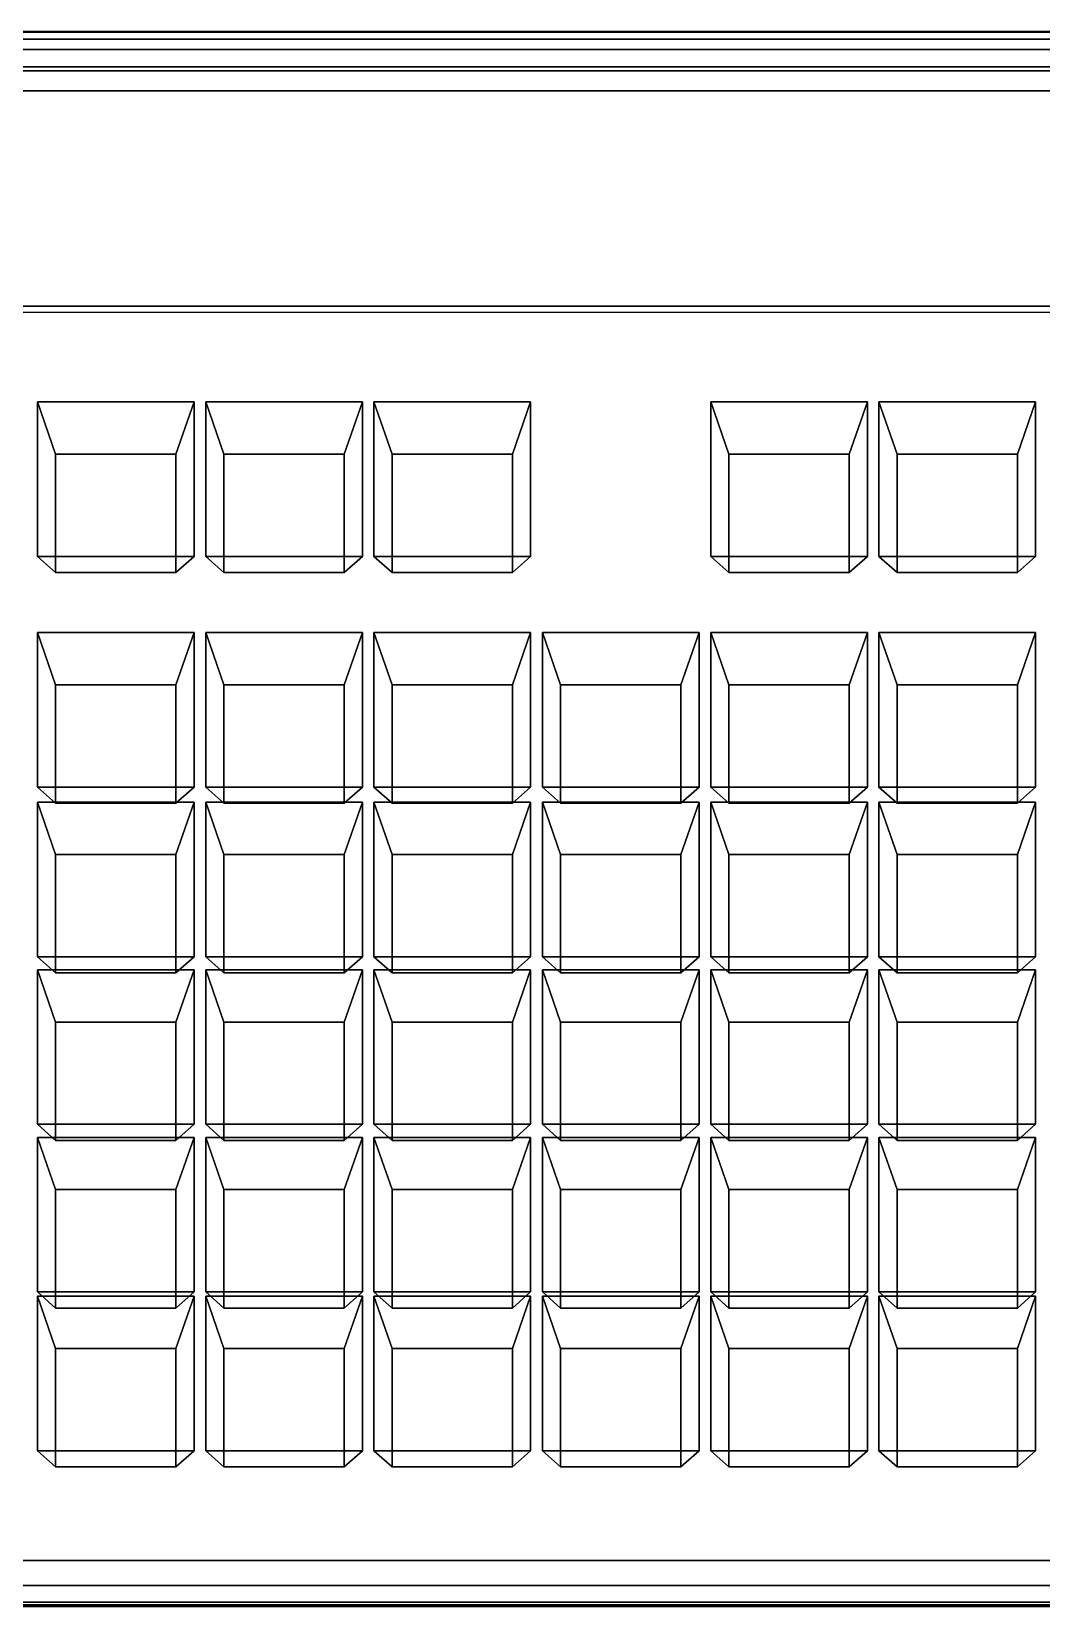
# Model space of a CAD drawing. Header units: inches. Extents: x 11.8 to 54.3, y 10.8 to 35.6.
# Drawn here: x 24.4144 to 24.5111, y 32.3731 to 32.524 of the extents above; entities that cross this region are included whole.
import ezdxf

# ---------------------------------------------------------------- set-up
doc = ezdxf.new("R2010")
doc.units = ezdxf.units.IN
doc.header["$MEASUREMENT"] = 0
doc.layers.add('02', color=2, linetype='Continuous')

msp = doc.modelspace()

# ---------------------------------------------------------------- linework, layer by layer
at = {"layer": '02'}
for p, q in [((24.76591, 32.52387), (24.31535, 32.52387)), ((24.76675, 32.5222), (24.31619, 32.5222)), ((24.31535, 32.49709), (24.76591, 32.49709)), ((24.31619, 32.3732), (24.76675, 32.3732))]:
    msp.add_line(p, q, dxfattribs=at)
for points, invisible_edges in [([(24.76625, 32.52323, 0.0225), (24.31625, 32.52396, 0.01695), (24.31625, 32.52323, 0.0225)], 1), ([(24.76625, 32.52323, 0.0225), (24.76625, 32.52396, 0.01695), (24.31625, 32.52396, 0.01695)], 12), ([(24.76625, 32.52396, 0.01695), (24.75625, 32.52057, 0.01695), (24.31625, 32.52396, 0.01695)], 3), ([(24.31625, 32.52396, 0.01695), (24.75625, 32.52057, 0.01695), (24.32625, 32.52057, 0.01695)], 13), ([(24.76625, 32.52224, 0.02489), (24.76625, 32.52323, 0.0225), (24.31625, 32.52224, 0.02489)], 2), ([(24.76625, 32.52323, 0.0225), (24.31625, 32.52323, 0.0225), (24.31625, 32.52224, 0.02489)], 12), ([(24.31625, 32.52018, 0.02646), (24.76625, 32.52224, 0.02489), (24.31625, 32.52224, 0.02489)], 1), ([(24.31625, 32.52018, 0.02646), (24.76625, 32.52018, 0.02646), (24.76625, 32.52224, 0.02489)], 12), ([(24.75625, 32.52057, 0.01695), (24.75625, 32.52057, 0.00185), (24.32625, 32.52057, 0.01695)], 2), ([(24.75625, 32.52057, 0.00185), (24.32625, 32.52057, 0.00185), (24.32625, 32.52057, 0.01695)], 12), ([(24.32625, 32.37312, 0.00185), (24.32625, 32.52057, 0.00185), (24.75625, 32.52057, 0.00185)], 12), ([(24.75625, 32.52057, 0.00185), (24.75625, 32.37312, 0.00185), (24.32625, 32.37312, 0.00185)], 12), ([(24.76625, 32.52018, 0.02646), (24.31625, 32.52018, 0.02646), (24.31625, 32.51827, 0.02685)], 12), ([(24.31625, 32.51827, 0.02685), (24.76625, 32.51827, 0.02685), (24.76625, 32.52018, 0.02646)], 12), ([(24.76625, 32.49765, 0.02685), (24.76625, 32.51827, 0.02685), (24.31625, 32.49765, 0.02685)], 2), ([(24.76625, 32.51827, 0.02685), (24.31625, 32.51827, 0.02685), (24.31625, 32.49765, 0.02685)], 12), ([(24.76625, 32.49765, 0.02685), (24.31625, 32.49765, 0.02685), (24.31625, 32.37752, 0.01228)], 12), ([(24.31625, 32.37752, 0.01228), (24.76625, 32.37752, 0.01228), (24.76625, 32.49765, 0.02685)], 12), ([(24.43, 32.48849, 0.01338), (24.43, 32.47369, 0.01091), (24.415, 32.47369, 0.01091)], 12), ([(24.43, 32.48849, 0.01338), (24.415, 32.47369, 0.01091), (24.415, 32.48849, 0.01338)], 1), ([(24.415, 32.48849, 0.01338), (24.415, 32.47369, 0.01091), (24.41675, 32.47213, 0.03093)], 12), ([(24.41675, 32.47213, 0.03093), (24.41675, 32.48348, 0.03282), (24.415, 32.48849, 0.01338)], 12), ([(24.43, 32.48849, 0.01338), (24.415, 32.48849, 0.01338), (24.41675, 32.48348, 0.03282)], 12), ([(24.41675, 32.48348, 0.03282), (24.42825, 32.48348, 0.03282), (24.43, 32.48849, 0.01338)], 12), ([(24.43, 32.47369, 0.01091), (24.43, 32.48849, 0.01338), (24.42825, 32.47213, 0.03093)], 2), ([(24.43, 32.48849, 0.01338), (24.42825, 32.48348, 0.03282), (24.42825, 32.47213, 0.03093)], 12), ([(24.44612, 32.48849, 0.01338), (24.44612, 32.47369, 0.01091), (24.43112, 32.47369, 0.01091)], 12), ([(24.44612, 32.48849, 0.01338), (24.43112, 32.47369, 0.01091), (24.43112, 32.48849, 0.01338)], 1), ([(24.43287, 32.48348, 0.03282), (24.43112, 32.48849, 0.01338), (24.43112, 32.47369, 0.01091)], 12), ([(24.43112, 32.48849, 0.01338), (24.43287, 32.48348, 0.03282), (24.44612, 32.48849, 0.01338)], 2), ([(24.43287, 32.48348, 0.03282), (24.44437, 32.48348, 0.03282), (24.44612, 32.48849, 0.01338)], 12), ([(24.44612, 32.47369, 0.01091), (24.44612, 32.48849, 0.01338), (24.44437, 32.47213, 0.03093)], 2), ([(24.44612, 32.48849, 0.01338), (24.44437, 32.48348, 0.03282), (24.44437, 32.47213, 0.03093)], 12), ([(24.46223, 32.48849, 0.01338), (24.44723, 32.47369, 0.01091), (24.44723, 32.48849, 0.01338)], 1), ([(24.44723, 32.47369, 0.01091), (24.46223, 32.48849, 0.01338), (24.46223, 32.47369, 0.01091)], 1), ([(24.44723, 32.48849, 0.01338), (24.44723, 32.47369, 0.01091), (24.44898, 32.47213, 0.03093)], 12), ([(24.44898, 32.47213, 0.03093), (24.44898, 32.48348, 0.03282), (24.44723, 32.48849, 0.01338)], 12), ([(24.44723, 32.48849, 0.01338), (24.44898, 32.48348, 0.03282), (24.46048, 32.48348, 0.03282)], 12), ([(24.46048, 32.48348, 0.03282), (24.46223, 32.48849, 0.01338), (24.44723, 32.48849, 0.01338)], 12), ([(24.46223, 32.48849, 0.01338), (24.46048, 32.48348, 0.03282), (24.46223, 32.47369, 0.01091)], 2), ([(24.47947, 32.48849, 0.01338), (24.49447, 32.48849, 0.01338), (24.49447, 32.47369, 0.01091)], 12), ([(24.47947, 32.48849, 0.01338), (24.49447, 32.47369, 0.01091), (24.47947, 32.47369, 0.01091)], 1), ([(24.47947, 32.48849, 0.01338), (24.47947, 32.47369, 0.01091), (24.48122, 32.47213, 0.03093)], 12), ([(24.48122, 32.47213, 0.03093), (24.48122, 32.48348, 0.03282), (24.47947, 32.48849, 0.01338)], 12), ([(24.49447, 32.48849, 0.01338), (24.47947, 32.48849, 0.01338), (24.48122, 32.48348, 0.03282)], 12), ([(24.49447, 32.48849, 0.01338), (24.48122, 32.48348, 0.03282), (24.49272, 32.48348, 0.03282)], 1), ([(24.49447, 32.48849, 0.01338), (24.49272, 32.48348, 0.03282), (24.49447, 32.47369, 0.01091)], 2), ([(24.49558, 32.48849, 0.01338), (24.51058, 32.48849, 0.01338), (24.49558, 32.47369, 0.01091)], 2), ([(24.49558, 32.47369, 0.01091), (24.51058, 32.48849, 0.01338), (24.51058, 32.47369, 0.01091)], 1), ([(24.49558, 32.48849, 0.01338), (24.49733, 32.47213, 0.03093), (24.49733, 32.48348, 0.03282)], 1), ([(24.49558, 32.48849, 0.01338), (24.49558, 32.47369, 0.01091), (24.49733, 32.47213, 0.03093)], 12), ([(24.49558, 32.48849, 0.01338), (24.49733, 32.48348, 0.03282), (24.50883, 32.48348, 0.03282)], 12), ([(24.50883, 32.48348, 0.03282), (24.51058, 32.48849, 0.01338), (24.49558, 32.48849, 0.01338)], 12), ([(24.51058, 32.47369, 0.01091), (24.51058, 32.48849, 0.01338), (24.50883, 32.48348, 0.03282)], 12), ([(24.42825, 32.48348, 0.03282), (24.41675, 32.48348, 0.03282), (24.42825, 32.47213, 0.03093)], 2), ([(24.41675, 32.48348, 0.03282), (24.41675, 32.47213, 0.03093), (24.42825, 32.47213, 0.03093)], 12), ([(24.43112, 32.47369, 0.01091), (24.43287, 32.47213, 0.03093), (24.43287, 32.48348, 0.03282)], 12), ([(24.44437, 32.48348, 0.03282), (24.43287, 32.48348, 0.03282), (24.44437, 32.47213, 0.03093)], 2), ([(24.43287, 32.48348, 0.03282), (24.43287, 32.47213, 0.03093), (24.44437, 32.47213, 0.03093)], 12), ([(24.44898, 32.48348, 0.03282), (24.46048, 32.47213, 0.03093), (24.46048, 32.48348, 0.03282)], 1), ([(24.44898, 32.48348, 0.03282), (24.44898, 32.47213, 0.03093), (24.46048, 32.47213, 0.03093)], 12), ([(24.46048, 32.48348, 0.03282), (24.46048, 32.47213, 0.03093), (24.46223, 32.47369, 0.01091)], 12), ([(24.49272, 32.48348, 0.03282), (24.48122, 32.47213, 0.03093), (24.49272, 32.47213, 0.03093)], 1), ([(24.49272, 32.48348, 0.03282), (24.48122, 32.48348, 0.03282), (24.48122, 32.47213, 0.03093)], 12), ([(24.49272, 32.48348, 0.03282), (24.49272, 32.47213, 0.03093), (24.49447, 32.47369, 0.01091)], 12), ([(24.49733, 32.48348, 0.03282), (24.50883, 32.47213, 0.03093), (24.50883, 32.48348, 0.03282)], 1), ([(24.49733, 32.48348, 0.03282), (24.49733, 32.47213, 0.03093), (24.50883, 32.47213, 0.03093)], 12), ([(24.50883, 32.48348, 0.03282), (24.50883, 32.47213, 0.03093), (24.51058, 32.47369, 0.01091)], 12), ([(24.41675, 32.47213, 0.03093), (24.415, 32.47369, 0.01091), (24.43, 32.47369, 0.01091)], 12), ([(24.43, 32.47369, 0.01091), (24.42825, 32.47213, 0.03093), (24.41675, 32.47213, 0.03093)], 12), ([(24.44612, 32.47369, 0.01091), (24.44437, 32.47213, 0.03093), (24.43112, 32.47369, 0.01091)], 2), ([(24.44437, 32.47213, 0.03093), (24.43287, 32.47213, 0.03093), (24.43112, 32.47369, 0.01091)], 12), ([(24.44898, 32.47213, 0.03093), (24.44723, 32.47369, 0.01091), (24.46223, 32.47369, 0.01091)], 12), ([(24.46223, 32.47369, 0.01091), (24.46048, 32.47213, 0.03093), (24.44898, 32.47213, 0.03093)], 12), ([(24.47947, 32.47369, 0.01091), (24.49447, 32.47369, 0.01091), (24.49272, 32.47213, 0.03093)], 12), ([(24.49272, 32.47213, 0.03093), (24.48122, 32.47213, 0.03093), (24.47947, 32.47369, 0.01091)], 12), ([(24.49558, 32.47369, 0.01091), (24.51058, 32.47369, 0.01091), (24.50883, 32.47213, 0.03093)], 12), ([(24.50883, 32.47213, 0.03093), (24.49733, 32.47213, 0.03093), (24.49558, 32.47369, 0.01091)], 12), ([(24.415, 32.4664, 0.01025), (24.43, 32.4516, 0.00779), (24.415, 32.4516, 0.00779)], 1), ([(24.43, 32.4516, 0.00779), (24.415, 32.4664, 0.01025), (24.43, 32.4664, 0.01025)], 1), ([(24.415, 32.4516, 0.00779), (24.41675, 32.46139, 0.02969), (24.415, 32.4664, 0.01025)], 1), ([(24.415, 32.4664, 0.01025), (24.41675, 32.46139, 0.02969), (24.42825, 32.46139, 0.02969)], 12), ([(24.42825, 32.46139, 0.02969), (24.43, 32.4664, 0.01025), (24.415, 32.4664, 0.01025)], 12), ([(24.43, 32.4516, 0.00779), (24.43, 32.4664, 0.01025), (24.42825, 32.46139, 0.02969)], 12), ([(24.44612, 32.4664, 0.01025), (24.43112, 32.4516, 0.00779), (24.43112, 32.4664, 0.01025)], 1), ([(24.43112, 32.4516, 0.00779), (24.44612, 32.4664, 0.01025), (24.44612, 32.4516, 0.00779)], 1), ([(24.43112, 32.4516, 0.00779), (24.43287, 32.46139, 0.02969), (24.43112, 32.4664, 0.01025)], 1), ([(24.44612, 32.4664, 0.01025), (24.43112, 32.4664, 0.01025), (24.43287, 32.46139, 0.02969)], 12), ([(24.44612, 32.4664, 0.01025), (24.43287, 32.46139, 0.02969), (24.44437, 32.46139, 0.02969)], 1), ([(24.44612, 32.4664, 0.01025), (24.44437, 32.46139, 0.02969), (24.44437, 32.45004, 0.0278)], 12), ([(24.44437, 32.45004, 0.0278), (24.44612, 32.4516, 0.00779), (24.44612, 32.4664, 0.01025)], 12), ([(24.44723, 32.4664, 0.01025), (24.46223, 32.4516, 0.00779), (24.44723, 32.4516, 0.00779)], 1), ([(24.46223, 32.4516, 0.00779), (24.44723, 32.4664, 0.01025), (24.46223, 32.4664, 0.01025)], 1), ([(24.44723, 32.4664, 0.01025), (24.44898, 32.45004, 0.0278), (24.44898, 32.46139, 0.02969)], 1), ([(24.44723, 32.4664, 0.01025), (24.44723, 32.4516, 0.00779), (24.44898, 32.45004, 0.0278)], 12), ([(24.46223, 32.4664, 0.01025), (24.44723, 32.4664, 0.01025), (24.46048, 32.46139, 0.02969)], 2), ([(24.44723, 32.4664, 0.01025), (24.44898, 32.46139, 0.02969), (24.46048, 32.46139, 0.02969)], 12), ([(24.46223, 32.4516, 0.00779), (24.46223, 32.4664, 0.01025), (24.46048, 32.46139, 0.02969)], 12), ([(24.47835, 32.4664, 0.01025), (24.46335, 32.4516, 0.00779), (24.46335, 32.4664, 0.01025)], 1), ([(24.46335, 32.4516, 0.00779), (24.47835, 32.4664, 0.01025), (24.47835, 32.4516, 0.00779)], 1), ([(24.46335, 32.4664, 0.01025), (24.4651, 32.45004, 0.0278), (24.4651, 32.46139, 0.02969)], 1), ([(24.46335, 32.4664, 0.01025), (24.46335, 32.4516, 0.00779), (24.4651, 32.45004, 0.0278)], 12), ([(24.47835, 32.4664, 0.01025), (24.46335, 32.4664, 0.01025), (24.4651, 32.46139, 0.02969)], 12), ([(24.4651, 32.46139, 0.02969), (24.4766, 32.46139, 0.02969), (24.47835, 32.4664, 0.01025)], 12), ([(24.47835, 32.4516, 0.00779), (24.47835, 32.4664, 0.01025), (24.4766, 32.46139, 0.02969)], 12), ([(24.49447, 32.4664, 0.01025), (24.49447, 32.4516, 0.00779), (24.47947, 32.4664, 0.01025)], 2), ([(24.47947, 32.4664, 0.01025), (24.49447, 32.4516, 0.00779), (24.47947, 32.4516, 0.00779)], 1), ([(24.47947, 32.4664, 0.01025), (24.47947, 32.4516, 0.00779), (24.48122, 32.45004, 0.0278)], 12), ([(24.48122, 32.45004, 0.0278), (24.48122, 32.46139, 0.02969), (24.47947, 32.4664, 0.01025)], 12), ([(24.47947, 32.4664, 0.01025), (24.48122, 32.46139, 0.02969), (24.49447, 32.4664, 0.01025)], 2), ([(24.48122, 32.46139, 0.02969), (24.49272, 32.46139, 0.02969), (24.49447, 32.4664, 0.01025)], 12), ([(24.49447, 32.4664, 0.01025), (24.49272, 32.46139, 0.02969), (24.49447, 32.4516, 0.00779)], 2), ([(24.51058, 32.4664, 0.01025), (24.51058, 32.4516, 0.00779), (24.49558, 32.4664, 0.01025)], 2), ([(24.49558, 32.4664, 0.01025), (24.51058, 32.4516, 0.00779), (24.49558, 32.4516, 0.00779)], 1), ([(24.49558, 32.4664, 0.01025), (24.49733, 32.45004, 0.0278), (24.49733, 32.46139, 0.02969)], 1), ([(24.49558, 32.4664, 0.01025), (24.49558, 32.4516, 0.00779), (24.49733, 32.45004, 0.0278)], 12), ([(24.49558, 32.4664, 0.01025), (24.49733, 32.46139, 0.02969), (24.50883, 32.46139, 0.02969)], 12), ([(24.50883, 32.46139, 0.02969), (24.51058, 32.4664, 0.01025), (24.49558, 32.4664, 0.01025)], 12), ([(24.51058, 32.4516, 0.00779), (24.51058, 32.4664, 0.01025), (24.50883, 32.46139, 0.02969)], 12), ([(24.415, 32.4516, 0.00779), (24.41675, 32.45004, 0.0278), (24.41675, 32.46139, 0.02969)], 12), ([(24.42825, 32.46139, 0.02969), (24.41675, 32.45004, 0.0278), (24.42825, 32.45004, 0.0278)], 1), ([(24.42825, 32.46139, 0.02969), (24.41675, 32.46139, 0.02969), (24.41675, 32.45004, 0.0278)], 12), ([(24.42825, 32.46139, 0.02969), (24.42825, 32.45004, 0.0278), (24.43, 32.4516, 0.00779)], 12), ([(24.43112, 32.4516, 0.00779), (24.43287, 32.45004, 0.0278), (24.43287, 32.46139, 0.02969)], 12), ([(24.43287, 32.45004, 0.0278), (24.44437, 32.45004, 0.0278), (24.44437, 32.46139, 0.02969)], 12), ([(24.44437, 32.46139, 0.02969), (24.43287, 32.46139, 0.02969), (24.43287, 32.45004, 0.0278)], 12), ([(24.46048, 32.46139, 0.02969), (24.44898, 32.46139, 0.02969), (24.46048, 32.45004, 0.0278)], 2), ([(24.44898, 32.46139, 0.02969), (24.44898, 32.45004, 0.0278), (24.46048, 32.45004, 0.0278)], 12), ([(24.46048, 32.46139, 0.02969), (24.46048, 32.45004, 0.0278), (24.46223, 32.4516, 0.00779)], 12), ([(24.4766, 32.46139, 0.02969), (24.4651, 32.46139, 0.02969), (24.4651, 32.45004, 0.0278)], 12), ([(24.4651, 32.45004, 0.0278), (24.4766, 32.45004, 0.0278), (24.4766, 32.46139, 0.02969)], 12), ([(24.4766, 32.46139, 0.02969), (24.4766, 32.45004, 0.0278), (24.47835, 32.4516, 0.00779)], 12), ([(24.48122, 32.46139, 0.02969), (24.49272, 32.45004, 0.0278), (24.49272, 32.46139, 0.02969)], 1), ([(24.48122, 32.46139, 0.02969), (24.48122, 32.45004, 0.0278), (24.49272, 32.45004, 0.0278)], 12), ([(24.49272, 32.46139, 0.02969), (24.49272, 32.45004, 0.0278), (24.49447, 32.4516, 0.00779)], 12), ([(24.50883, 32.46139, 0.02969), (24.49733, 32.45004, 0.0278), (24.50883, 32.45004, 0.0278)], 1), ([(24.50883, 32.46139, 0.02969), (24.49733, 32.46139, 0.02969), (24.49733, 32.45004, 0.0278)], 12), ([(24.50883, 32.46139, 0.02969), (24.50883, 32.45004, 0.0278), (24.51058, 32.4516, 0.00779)], 12), ([(24.415, 32.4516, 0.00779), (24.43, 32.4516, 0.00779), (24.41675, 32.45004, 0.0278)], 2), ([(24.43, 32.4516, 0.00779), (24.42825, 32.45004, 0.0278), (24.41675, 32.45004, 0.0278)], 12), ([(24.44437, 32.45004, 0.0278), (24.43287, 32.45004, 0.0278), (24.43112, 32.4516, 0.00779)], 12), ([(24.43112, 32.4516, 0.00779), (24.44612, 32.4516, 0.00779), (24.44437, 32.45004, 0.0278)], 12), ([(24.44723, 32.4516, 0.00779), (24.46048, 32.45004, 0.0278), (24.44898, 32.45004, 0.0278)], 1), ([(24.44723, 32.4516, 0.00779), (24.46223, 32.4516, 0.00779), (24.46048, 32.45004, 0.0278)], 12), ([(24.46335, 32.4516, 0.00779), (24.4766, 32.45004, 0.0278), (24.4651, 32.45004, 0.0278)], 1), ([(24.46335, 32.4516, 0.00779), (24.47835, 32.4516, 0.00779), (24.4766, 32.45004, 0.0278)], 12), ([(24.49447, 32.4516, 0.00779), (24.49272, 32.45004, 0.0278), (24.47947, 32.4516, 0.00779)], 2), ([(24.49272, 32.45004, 0.0278), (24.48122, 32.45004, 0.0278), (24.47947, 32.4516, 0.00779)], 12), ([(24.49558, 32.4516, 0.00779), (24.51058, 32.4516, 0.00779), (24.50883, 32.45004, 0.0278)], 12), ([(24.50883, 32.45004, 0.0278), (24.49733, 32.45004, 0.0278), (24.49558, 32.4516, 0.00779)], 12), ([(24.43, 32.45014, 0.00796), (24.415, 32.43535, 0.0055), (24.415, 32.45014, 0.00796)], 1), ([(24.415, 32.43535, 0.0055), (24.43, 32.45014, 0.00796), (24.43, 32.43535, 0.0055)], 1), ([(24.41675, 32.44513, 0.0274), (24.415, 32.45014, 0.00796), (24.415, 32.43535, 0.0055)], 12), ([(24.43, 32.45014, 0.00796), (24.415, 32.45014, 0.00796), (24.41675, 32.44513, 0.0274)], 12), ([(24.41675, 32.44513, 0.0274), (24.42825, 32.44513, 0.0274), (24.43, 32.45014, 0.00796)], 12), ([(24.43, 32.45014, 0.00796), (24.42825, 32.44513, 0.0274), (24.43, 32.43535, 0.0055)], 2), ([(24.44612, 32.45014, 0.00796), (24.44612, 32.43535, 0.0055), (24.43112, 32.45014, 0.00796)], 2), ([(24.43112, 32.45014, 0.00796), (24.44612, 32.43535, 0.0055), (24.43112, 32.43535, 0.0055)], 1), ([(24.43112, 32.43535, 0.0055), (24.43287, 32.44513, 0.0274), (24.43112, 32.45014, 0.00796)], 1), ([(24.44612, 32.45014, 0.00796), (24.43112, 32.45014, 0.00796), (24.44437, 32.44513, 0.0274)], 2), ([(24.43112, 32.45014, 0.00796), (24.43287, 32.44513, 0.0274), (24.44437, 32.44513, 0.0274)], 12), ([(24.44612, 32.45014, 0.00796), (24.44437, 32.44513, 0.0274), (24.44437, 32.43379, 0.02551)], 12), ([(24.44437, 32.43379, 0.02551), (24.44612, 32.43535, 0.0055), (24.44612, 32.45014, 0.00796)], 12), ([(24.46223, 32.45014, 0.00796), (24.46223, 32.43535, 0.0055), (24.44723, 32.43535, 0.0055)], 12), ([(24.46223, 32.45014, 0.00796), (24.44723, 32.43535, 0.0055), (24.44723, 32.45014, 0.00796)], 1), ([(24.44723, 32.45014, 0.00796), (24.44723, 32.43535, 0.0055), (24.44898, 32.43379, 0.02551)], 12), ([(24.44898, 32.43379, 0.02551), (24.44898, 32.44513, 0.0274), (24.44723, 32.45014, 0.00796)], 12), ([(24.44723, 32.45014, 0.00796), (24.44898, 32.44513, 0.0274), (24.46048, 32.44513, 0.0274)], 12), ([(24.46048, 32.44513, 0.0274), (24.46223, 32.45014, 0.00796), (24.44723, 32.45014, 0.00796)], 12), ([(24.46223, 32.43535, 0.0055), (24.46223, 32.45014, 0.00796), (24.46048, 32.43379, 0.02551)], 2), ([(24.46223, 32.45014, 0.00796), (24.46048, 32.44513, 0.0274), (24.46048, 32.43379, 0.02551)], 12), ([(24.46335, 32.45014, 0.00796), (24.47835, 32.43535, 0.0055), (24.46335, 32.43535, 0.0055)], 1), ([(24.47835, 32.43535, 0.0055), (24.46335, 32.45014, 0.00796), (24.47835, 32.45014, 0.00796)], 1), ([(24.46335, 32.45014, 0.00796), (24.4651, 32.43379, 0.02551), (24.4651, 32.44513, 0.0274)], 1), ([(24.46335, 32.45014, 0.00796), (24.46335, 32.43535, 0.0055), (24.4651, 32.43379, 0.02551)], 12), ([(24.47835, 32.45014, 0.00796), (24.46335, 32.45014, 0.00796), (24.4766, 32.44513, 0.0274)], 2), ([(24.46335, 32.45014, 0.00796), (24.4651, 32.44513, 0.0274), (24.4766, 32.44513, 0.0274)], 12), ([(24.47835, 32.43535, 0.0055), (24.47835, 32.45014, 0.00796), (24.4766, 32.44513, 0.0274)], 12), ([(24.49447, 32.45014, 0.00796), (24.47947, 32.43535, 0.0055), (24.47947, 32.45014, 0.00796)], 1), ([(24.47947, 32.43535, 0.0055), (24.49447, 32.45014, 0.00796), (24.49447, 32.43535, 0.0055)], 1), ([(24.47947, 32.45014, 0.00796), (24.47947, 32.43535, 0.0055), (24.48122, 32.43379, 0.02551)], 12), ([(24.48122, 32.43379, 0.02551), (24.48122, 32.44513, 0.0274), (24.47947, 32.45014, 0.00796)], 12), ([(24.49447, 32.45014, 0.00796), (24.47947, 32.45014, 0.00796), (24.48122, 32.44513, 0.0274)], 12), ([(24.48122, 32.44513, 0.0274), (24.49272, 32.44513, 0.0274), (24.49447, 32.45014, 0.00796)], 12), ([(24.49447, 32.45014, 0.00796), (24.49272, 32.44513, 0.0274), (24.49447, 32.43535, 0.0055)], 2), ([(24.51058, 32.45014, 0.00796), (24.51058, 32.43535, 0.0055), (24.49558, 32.45014, 0.00796)], 2), ([(24.49558, 32.45014, 0.00796), (24.51058, 32.43535, 0.0055), (24.49558, 32.43535, 0.0055)], 1), ([(24.49558, 32.45014, 0.00796), (24.49733, 32.43379, 0.02551), (24.49733, 32.44513, 0.0274)], 1), ([(24.49558, 32.45014, 0.00796), (24.49558, 32.43535, 0.0055), (24.49733, 32.43379, 0.02551)], 12), ([(24.51058, 32.45014, 0.00796), (24.49558, 32.45014, 0.00796), (24.49733, 32.44513, 0.0274)], 12), ([(24.49733, 32.44513, 0.0274), (24.50883, 32.44513, 0.0274), (24.51058, 32.45014, 0.00796)], 12), ([(24.51058, 32.43535, 0.0055), (24.51058, 32.45014, 0.00796), (24.50883, 32.44513, 0.0274)], 12), ([(24.415, 32.43535, 0.0055), (24.41675, 32.43379, 0.02551), (24.41675, 32.44513, 0.0274)], 12), ([(24.42825, 32.44513, 0.0274), (24.41675, 32.44513, 0.0274), (24.42825, 32.43379, 0.02551)], 2), ([(24.41675, 32.44513, 0.0274), (24.41675, 32.43379, 0.02551), (24.42825, 32.43379, 0.02551)], 12), ([(24.42825, 32.44513, 0.0274), (24.42825, 32.43379, 0.02551), (24.43, 32.43535, 0.0055)], 12), ([(24.43112, 32.43535, 0.0055), (24.43287, 32.43379, 0.02551), (24.43287, 32.44513, 0.0274)], 12), ([(24.44437, 32.44513, 0.0274), (24.43287, 32.44513, 0.0274), (24.44437, 32.43379, 0.02551)], 2), ([(24.43287, 32.44513, 0.0274), (24.43287, 32.43379, 0.02551), (24.44437, 32.43379, 0.02551)], 12), ([(24.46048, 32.44513, 0.0274), (24.44898, 32.44513, 0.0274), (24.46048, 32.43379, 0.02551)], 2), ([(24.44898, 32.44513, 0.0274), (24.44898, 32.43379, 0.02551), (24.46048, 32.43379, 0.02551)], 12), ([(24.4766, 32.44513, 0.0274), (24.4651, 32.44513, 0.0274), (24.4766, 32.43379, 0.02551)], 2), ([(24.4651, 32.44513, 0.0274), (24.4651, 32.43379, 0.02551), (24.4766, 32.43379, 0.02551)], 12), ([(24.4766, 32.44513, 0.0274), (24.4766, 32.43379, 0.02551), (24.47835, 32.43535, 0.0055)], 12), ([(24.48122, 32.43379, 0.02551), (24.49272, 32.43379, 0.02551), (24.49272, 32.44513, 0.0274)], 12), ([(24.49272, 32.44513, 0.0274), (24.48122, 32.44513, 0.0274), (24.48122, 32.43379, 0.02551)], 12), ([(24.49272, 32.44513, 0.0274), (24.49272, 32.43379, 0.02551), (24.49447, 32.43535, 0.0055)], 12), ([(24.50883, 32.44513, 0.0274), (24.49733, 32.44513, 0.0274), (24.49733, 32.43379, 0.02551)], 12), ([(24.49733, 32.43379, 0.02551), (24.50883, 32.43379, 0.02551), (24.50883, 32.44513, 0.0274)], 12), ([(24.50883, 32.44513, 0.0274), (24.50883, 32.43379, 0.02551), (24.51058, 32.43535, 0.0055)], 12), ([(24.415, 32.43535, 0.0055), (24.43, 32.43535, 0.0055), (24.41675, 32.43379, 0.02551)], 2), ([(24.43, 32.43535, 0.0055), (24.42825, 32.43379, 0.02551), (24.41675, 32.43379, 0.02551)], 12), ([(24.43112, 32.43535, 0.0055), (24.44612, 32.43535, 0.0055), (24.44437, 32.43379, 0.02551)], 12), ([(24.44437, 32.43379, 0.02551), (24.43287, 32.43379, 0.02551), (24.43112, 32.43535, 0.0055)], 12), ([(24.46223, 32.43535, 0.0055), (24.46048, 32.43379, 0.02551), (24.44723, 32.43535, 0.0055)], 2), ([(24.46048, 32.43379, 0.02551), (24.44898, 32.43379, 0.02551), (24.44723, 32.43535, 0.0055)], 12), ([(24.46335, 32.43535, 0.0055), (24.47835, 32.43535, 0.0055), (24.4651, 32.43379, 0.02551)], 2), ([(24.47835, 32.43535, 0.0055), (24.4766, 32.43379, 0.02551), (24.4651, 32.43379, 0.02551)], 12), ([(24.47947, 32.43535, 0.0055), (24.49447, 32.43535, 0.0055), (24.49272, 32.43379, 0.02551)], 12), ([(24.49272, 32.43379, 0.02551), (24.48122, 32.43379, 0.02551), (24.47947, 32.43535, 0.0055)], 12), ([(24.50883, 32.43379, 0.02551), (24.49733, 32.43379, 0.02551), (24.49558, 32.43535, 0.0055)], 12), ([(24.49558, 32.43535, 0.0055), (24.51058, 32.43535, 0.0055), (24.50883, 32.43379, 0.02551)], 12), ([(24.43, 32.4341, 0.00567), (24.43, 32.4193, 0.00321), (24.415, 32.4193, 0.00321)], 12), ([(24.43, 32.4341, 0.00567), (24.415, 32.4193, 0.00321), (24.415, 32.4341, 0.00567)], 1), ([(24.415, 32.4193, 0.00321), (24.41675, 32.42908, 0.02511), (24.415, 32.4341, 0.00567)], 1), ([(24.415, 32.4341, 0.00567), (24.41675, 32.42908, 0.02511), (24.42825, 32.42908, 0.02511)], 12), ([(24.42825, 32.42908, 0.02511), (24.43, 32.4341, 0.00567), (24.415, 32.4341, 0.00567)], 12), ([(24.43, 32.4193, 0.00321), (24.43, 32.4341, 0.00567), (24.42825, 32.42908, 0.02511)], 12), ([(24.43112, 32.4341, 0.00567), (24.43112, 32.4193, 0.00321), (24.43287, 32.41774, 0.02322)], 12), ([(24.43112, 32.4341, 0.00567), (24.44612, 32.4193, 0.00321), (24.43112, 32.4193, 0.00321)], 1), ([(24.44612, 32.4193, 0.00321), (24.43112, 32.4341, 0.00567), (24.44612, 32.4341, 0.00567)], 1), ([(24.43287, 32.41774, 0.02322), (24.43287, 32.42908, 0.02511), (24.43112, 32.4341, 0.00567)], 12), ([(24.44612, 32.4341, 0.00567), (24.43112, 32.4341, 0.00567), (24.44437, 32.42908, 0.02511)], 2), ([(24.43112, 32.4341, 0.00567), (24.43287, 32.42908, 0.02511), (24.44437, 32.42908, 0.02511)], 12), ([(24.44612, 32.4341, 0.00567), (24.44437, 32.42908, 0.02511), (24.44612, 32.4193, 0.00321)], 2), ([(24.44723, 32.4341, 0.00567), (24.46223, 32.4193, 0.00321), (24.44723, 32.4193, 0.00321)], 1), ([(24.46223, 32.4193, 0.00321), (24.44723, 32.4341, 0.00567), (24.46223, 32.4341, 0.00567)], 1), ([(24.44723, 32.4193, 0.00321), (24.44898, 32.42908, 0.02511), (24.44723, 32.4341, 0.00567)], 1), ([(24.46223, 32.4341, 0.00567), (24.44723, 32.4341, 0.00567), (24.44898, 32.42908, 0.02511)], 12), ([(24.46223, 32.4341, 0.00567), (24.44898, 32.42908, 0.02511), (24.46048, 32.42908, 0.02511)], 1), ([(24.46223, 32.4193, 0.00321), (24.46223, 32.4341, 0.00567), (24.46048, 32.42908, 0.02511)], 12), ([(24.46335, 32.4341, 0.00567), (24.46335, 32.4193, 0.00321), (24.4651, 32.41774, 0.02322)], 12), ([(24.47835, 32.4341, 0.00567), (24.47835, 32.4193, 0.00321), (24.46335, 32.4341, 0.00567)], 2), ([(24.46335, 32.4341, 0.00567), (24.47835, 32.4193, 0.00321), (24.46335, 32.4193, 0.00321)], 1), ([(24.4651, 32.41774, 0.02322), (24.4651, 32.42908, 0.02511), (24.46335, 32.4341, 0.00567)], 12), ([(24.47835, 32.4341, 0.00567), (24.46335, 32.4341, 0.00567), (24.4651, 32.42908, 0.02511)], 12), ([(24.4651, 32.42908, 0.02511), (24.4766, 32.42908, 0.02511), (24.47835, 32.4341, 0.00567)], 12), ([(24.47835, 32.4341, 0.00567), (24.4766, 32.42908, 0.02511), (24.47835, 32.4193, 0.00321)], 2), ([(24.47947, 32.4341, 0.00567), (24.49447, 32.4193, 0.00321), (24.47947, 32.4193, 0.00321)], 1), ([(24.49447, 32.4193, 0.00321), (24.47947, 32.4341, 0.00567), (24.49447, 32.4341, 0.00567)], 1), ([(24.47947, 32.4193, 0.00321), (24.48122, 32.42908, 0.02511), (24.47947, 32.4341, 0.00567)], 1), ([(24.47947, 32.4341, 0.00567), (24.48122, 32.42908, 0.02511), (24.49447, 32.4341, 0.00567)], 2), ([(24.48122, 32.42908, 0.02511), (24.49272, 32.42908, 0.02511), (24.49447, 32.4341, 0.00567)], 12), ([(24.49272, 32.41774, 0.02322), (24.49447, 32.4193, 0.00321), (24.49447, 32.4341, 0.00567)], 12), ([(24.49447, 32.4341, 0.00567), (24.49272, 32.42908, 0.02511), (24.49272, 32.41774, 0.02322)], 12), ([(24.51058, 32.4341, 0.00567), (24.49558, 32.4193, 0.00321), (24.49558, 32.4341, 0.00567)], 1), ([(24.49558, 32.4193, 0.00321), (24.51058, 32.4341, 0.00567), (24.51058, 32.4193, 0.00321)], 1), ([(24.49733, 32.42908, 0.02511), (24.49558, 32.4341, 0.00567), (24.49558, 32.4193, 0.00321)], 12), ([(24.51058, 32.4341, 0.00567), (24.49558, 32.4341, 0.00567), (24.50883, 32.42908, 0.02511)], 2), ([(24.49558, 32.4341, 0.00567), (24.49733, 32.42908, 0.02511), (24.50883, 32.42908, 0.02511)], 12), ([(24.51058, 32.4193, 0.00321), (24.51058, 32.4341, 0.00567), (24.50883, 32.41774, 0.02322)], 2), ([(24.51058, 32.4341, 0.00567), (24.50883, 32.42908, 0.02511), (24.50883, 32.41774, 0.02322)], 12), ([(24.415, 32.4193, 0.00321), (24.41675, 32.41774, 0.02322), (24.41675, 32.42908, 0.02511)], 12), ([(24.41675, 32.42908, 0.02511), (24.41675, 32.41774, 0.02322), (24.42825, 32.41774, 0.02322)], 12), ([(24.42825, 32.41774, 0.02322), (24.42825, 32.42908, 0.02511), (24.41675, 32.42908, 0.02511)], 12), ([(24.42825, 32.42908, 0.02511), (24.42825, 32.41774, 0.02322), (24.43, 32.4193, 0.00321)], 12), ([(24.43287, 32.42908, 0.02511), (24.43287, 32.41774, 0.02322), (24.44437, 32.41774, 0.02322)], 12), ([(24.44437, 32.41774, 0.02322), (24.44437, 32.42908, 0.02511), (24.43287, 32.42908, 0.02511)], 12), ([(24.44437, 32.42908, 0.02511), (24.44437, 32.41774, 0.02322), (24.44612, 32.4193, 0.00321)], 12), ([(24.44723, 32.4193, 0.00321), (24.44898, 32.41774, 0.02322), (24.44898, 32.42908, 0.02511)], 12), ([(24.46048, 32.42908, 0.02511), (24.44898, 32.41774, 0.02322), (24.46048, 32.41774, 0.02322)], 1), ([(24.46048, 32.42908, 0.02511), (24.44898, 32.42908, 0.02511), (24.44898, 32.41774, 0.02322)], 12), ([(24.46048, 32.42908, 0.02511), (24.46048, 32.41774, 0.02322), (24.46223, 32.4193, 0.00321)], 12), ([(24.4651, 32.42908, 0.02511), (24.4651, 32.41774, 0.02322), (24.4766, 32.41774, 0.02322)], 12), ([(24.4766, 32.41774, 0.02322), (24.4766, 32.42908, 0.02511), (24.4651, 32.42908, 0.02511)], 12), ([(24.4766, 32.42908, 0.02511), (24.4766, 32.41774, 0.02322), (24.47835, 32.4193, 0.00321)], 12), ([(24.47947, 32.4193, 0.00321), (24.48122, 32.41774, 0.02322), (24.48122, 32.42908, 0.02511)], 12), ([(24.48122, 32.42908, 0.02511), (24.49272, 32.41774, 0.02322), (24.49272, 32.42908, 0.02511)], 1), ([(24.48122, 32.42908, 0.02511), (24.48122, 32.41774, 0.02322), (24.49272, 32.41774, 0.02322)], 12), ([(24.49558, 32.4193, 0.00321), (24.49733, 32.41774, 0.02322), (24.49733, 32.42908, 0.02511)], 12), ([(24.50883, 32.42908, 0.02511), (24.49733, 32.41774, 0.02322), (24.50883, 32.41774, 0.02322)], 1), ([(24.50883, 32.42908, 0.02511), (24.49733, 32.42908, 0.02511), (24.49733, 32.41774, 0.02322)], 12), ([(24.42825, 32.41774, 0.02322), (24.41675, 32.41774, 0.02322), (24.415, 32.4193, 0.00321)], 12), ([(24.415, 32.4193, 0.00321), (24.43, 32.4193, 0.00321), (24.42825, 32.41774, 0.02322)], 12), ([(24.41675, 32.41304, 0.02324), (24.415, 32.41805, 0.0038), (24.415, 32.40325, 0.00133)], 12), ([(24.415, 32.41805, 0.0038), (24.41675, 32.41304, 0.02324), (24.43, 32.41805, 0.0038)], 2), ([(24.43, 32.41805, 0.0038), (24.43, 32.40325, 0.00133), (24.415, 32.40325, 0.00133)], 12), ([(24.43, 32.41805, 0.0038), (24.415, 32.40325, 0.00133), (24.415, 32.41805, 0.0038)], 1), ([(24.41675, 32.41304, 0.02324), (24.42825, 32.41304, 0.02324), (24.43, 32.41805, 0.0038)], 12), ([(24.43, 32.41805, 0.0038), (24.42825, 32.41304, 0.02324), (24.43, 32.40325, 0.00133)], 2), ([(24.43112, 32.4193, 0.00321), (24.44437, 32.41774, 0.02322), (24.43287, 32.41774, 0.02322)], 1), ([(24.43112, 32.4193, 0.00321), (24.44612, 32.4193, 0.00321), (24.44437, 32.41774, 0.02322)], 12), ([(24.43112, 32.40325, 0.00133), (24.43287, 32.41304, 0.02324), (24.43112, 32.41805, 0.0038)], 1), ([(24.44612, 32.41805, 0.0038), (24.43112, 32.41805, 0.0038), (24.43287, 32.41304, 0.02324)], 12), ([(24.43112, 32.41805, 0.0038), (24.44612, 32.40325, 0.00133), (24.43112, 32.40325, 0.00133)], 1), ([(24.44612, 32.40325, 0.00133), (24.43112, 32.41805, 0.0038), (24.44612, 32.41805, 0.0038)], 1), ([(24.44612, 32.41805, 0.0038), (24.43287, 32.41304, 0.02324), (24.44437, 32.41304, 0.02324)], 1), ([(24.44612, 32.40325, 0.00133), (24.44612, 32.41805, 0.0038), (24.44437, 32.41304, 0.02324)], 12), ([(24.46223, 32.4193, 0.00321), (24.46048, 32.41774, 0.02322), (24.44723, 32.4193, 0.00321)], 2), ([(24.46048, 32.41774, 0.02322), (24.44898, 32.41774, 0.02322), (24.44723, 32.4193, 0.00321)], 12), ([(24.44898, 32.41304, 0.02324), (24.44723, 32.41805, 0.0038), (24.44723, 32.40325, 0.00133)], 12), ([(24.44723, 32.41805, 0.0038), (24.44898, 32.41304, 0.02324), (24.46048, 32.41304, 0.02324)], 12), ([(24.46048, 32.41304, 0.02324), (24.46223, 32.41805, 0.0038), (24.44723, 32.41805, 0.0038)], 12), ([(24.46223, 32.41805, 0.0038), (24.46223, 32.40325, 0.00133), (24.44723, 32.41805, 0.0038)], 2), ([(24.44723, 32.41805, 0.0038), (24.46223, 32.40325, 0.00133), (24.44723, 32.40325, 0.00133)], 1), ([(24.46223, 32.40325, 0.00133), (24.46223, 32.41805, 0.0038), (24.46048, 32.40169, 0.02135)], 2), ([(24.46223, 32.41805, 0.0038), (24.46048, 32.41304, 0.02324), (24.46048, 32.40169, 0.02135)], 12), ([(24.46335, 32.4193, 0.00321), (24.4766, 32.41774, 0.02322), (24.4651, 32.41774, 0.02322)], 1), ([(24.46335, 32.4193, 0.00321), (24.47835, 32.4193, 0.00321), (24.4766, 32.41774, 0.02322)], 12), ([(24.46335, 32.41805, 0.0038), (24.4651, 32.40169, 0.02135), (24.4651, 32.41304, 0.02324)], 1), ([(24.46335, 32.41805, 0.0038), (24.46335, 32.40325, 0.00133), (24.4651, 32.40169, 0.02135)], 12), ([(24.46335, 32.41805, 0.0038), (24.4651, 32.41304, 0.02324), (24.47835, 32.41805, 0.0038)], 2), ([(24.47835, 32.41805, 0.0038), (24.47835, 32.40325, 0.00133), (24.46335, 32.40325, 0.00133)], 12), ([(24.47835, 32.41805, 0.0038), (24.46335, 32.40325, 0.00133), (24.46335, 32.41805, 0.0038)], 1), ([(24.4651, 32.41304, 0.02324), (24.4766, 32.41304, 0.02324), (24.47835, 32.41805, 0.0038)], 12), ([(24.47835, 32.41805, 0.0038), (24.4766, 32.41304, 0.02324), (24.4766, 32.40169, 0.02135)], 12), ([(24.4766, 32.40169, 0.02135), (24.47835, 32.40325, 0.00133), (24.47835, 32.41805, 0.0038)], 12), ([(24.48122, 32.41774, 0.02322), (24.47947, 32.4193, 0.00321), (24.49447, 32.4193, 0.00321)], 12), ([(24.47947, 32.41805, 0.0038), (24.47947, 32.40325, 0.00133), (24.48122, 32.40169, 0.02135)], 12), ([(24.48122, 32.40169, 0.02135), (24.48122, 32.41304, 0.02324), (24.47947, 32.41805, 0.0038)], 12), ([(24.47947, 32.41805, 0.0038), (24.49272, 32.41304, 0.02324), (24.49447, 32.41805, 0.0038)], 1), ([(24.47947, 32.41805, 0.0038), (24.48122, 32.41304, 0.02324), (24.49272, 32.41304, 0.02324)], 12), ([(24.47947, 32.41805, 0.0038), (24.49447, 32.40325, 0.00133), (24.47947, 32.40325, 0.00133)], 1), ([(24.49447, 32.40325, 0.00133), (24.47947, 32.41805, 0.0038), (24.49447, 32.41805, 0.0038)], 1), ([(24.49447, 32.4193, 0.00321), (24.49272, 32.41774, 0.02322), (24.48122, 32.41774, 0.02322)], 12), ([(24.49447, 32.40325, 0.00133), (24.49447, 32.41805, 0.0038), (24.49272, 32.40169, 0.02135)], 2), ([(24.49447, 32.41805, 0.0038), (24.49272, 32.41304, 0.02324), (24.49272, 32.40169, 0.02135)], 12), ([(24.49558, 32.4193, 0.00321), (24.51058, 32.4193, 0.00321), (24.50883, 32.41774, 0.02322)], 12), ([(24.50883, 32.41774, 0.02322), (24.49733, 32.41774, 0.02322), (24.49558, 32.4193, 0.00321)], 12), ([(24.49558, 32.41805, 0.0038), (24.49733, 32.40169, 0.02135), (24.49733, 32.41304, 0.02324)], 1), ([(24.49558, 32.41805, 0.0038), (24.49558, 32.40325, 0.00133), (24.49733, 32.40169, 0.02135)], 12), ([(24.49558, 32.41805, 0.0038), (24.49733, 32.41304, 0.02324), (24.50883, 32.41304, 0.02324)], 12), ([(24.50883, 32.41304, 0.02324), (24.51058, 32.41805, 0.0038), (24.49558, 32.41805, 0.0038)], 12), ([(24.49558, 32.41805, 0.0038), (24.51058, 32.40325, 0.00133), (24.49558, 32.40325, 0.00133)], 1), ([(24.51058, 32.40325, 0.00133), (24.49558, 32.41805, 0.0038), (24.51058, 32.41805, 0.0038)], 1), ([(24.51058, 32.40325, 0.00133), (24.51058, 32.41805, 0.0038), (24.50883, 32.41304, 0.02324)], 12), ([(24.415, 32.40325, 0.00133), (24.41675, 32.40169, 0.02135), (24.41675, 32.41304, 0.02324)], 12), ([(24.42825, 32.41304, 0.02324), (24.41675, 32.40169, 0.02135), (24.42825, 32.40169, 0.02135)], 1), ([(24.42825, 32.41304, 0.02324), (24.41675, 32.41304, 0.02324), (24.41675, 32.40169, 0.02135)], 12), ([(24.42825, 32.41304, 0.02324), (24.42825, 32.40169, 0.02135), (24.43, 32.40325, 0.00133)], 12), ([(24.43112, 32.40325, 0.00133), (24.43287, 32.40169, 0.02135), (24.43287, 32.41304, 0.02324)], 12), ([(24.44437, 32.41304, 0.02324), (24.43287, 32.41304, 0.02324), (24.44437, 32.40169, 0.02135)], 2), ([(24.43287, 32.41304, 0.02324), (24.43287, 32.40169, 0.02135), (24.44437, 32.40169, 0.02135)], 12), ([(24.44437, 32.41304, 0.02324), (24.44437, 32.40169, 0.02135), (24.44612, 32.40325, 0.00133)], 12), ([(24.44723, 32.40325, 0.00133), (24.44898, 32.40169, 0.02135), (24.44898, 32.41304, 0.02324)], 12), ([(24.46048, 32.41304, 0.02324), (24.44898, 32.41304, 0.02324), (24.44898, 32.40169, 0.02135)], 12), ([(24.44898, 32.40169, 0.02135), (24.46048, 32.40169, 0.02135), (24.46048, 32.41304, 0.02324)], 12), ([(24.4766, 32.41304, 0.02324), (24.4651, 32.41304, 0.02324), (24.4651, 32.40169, 0.02135)], 12), ([(24.4651, 32.40169, 0.02135), (24.4766, 32.40169, 0.02135), (24.4766, 32.41304, 0.02324)], 12), ([(24.49272, 32.41304, 0.02324), (24.48122, 32.41304, 0.02324), (24.49272, 32.40169, 0.02135)], 2), ([(24.48122, 32.41304, 0.02324), (24.48122, 32.40169, 0.02135), (24.49272, 32.40169, 0.02135)], 12), ([(24.50883, 32.41304, 0.02324), (24.49733, 32.40169, 0.02135), (24.50883, 32.40169, 0.02135)], 1), ([(24.50883, 32.41304, 0.02324), (24.49733, 32.41304, 0.02324), (24.49733, 32.40169, 0.02135)], 12), ([(24.50883, 32.41304, 0.02324), (24.50883, 32.40169, 0.02135), (24.51058, 32.40325, 0.00133)], 12), ([(24.415, 32.40325, 0.00133), (24.43, 32.40325, 0.00133), (24.41675, 32.40169, 0.02135)], 2), ([(24.43, 32.40325, 0.00133), (24.42825, 32.40169, 0.02135), (24.41675, 32.40169, 0.02135)], 12), ([(24.43112, 32.40325, 0.00133), (24.44437, 32.40169, 0.02135), (24.43287, 32.40169, 0.02135)], 1), ([(24.43112, 32.40325, 0.00133), (24.44612, 32.40325, 0.00133), (24.44437, 32.40169, 0.02135)], 12), ([(24.46223, 32.40325, 0.00133), (24.46048, 32.40169, 0.02135), (24.44723, 32.40325, 0.00133)], 2), ([(24.46048, 32.40169, 0.02135), (24.44898, 32.40169, 0.02135), (24.44723, 32.40325, 0.00133)], 12), ([(24.4651, 32.40169, 0.02135), (24.46335, 32.40325, 0.00133), (24.47835, 32.40325, 0.00133)], 12), ([(24.47835, 32.40325, 0.00133), (24.4766, 32.40169, 0.02135), (24.4651, 32.40169, 0.02135)], 12), ([(24.49272, 32.40169, 0.02135), (24.48122, 32.40169, 0.02135), (24.47947, 32.40325, 0.00133)], 12), ([(24.47947, 32.40325, 0.00133), (24.49447, 32.40325, 0.00133), (24.49272, 32.40169, 0.02135)], 12), ([(24.51058, 32.40325, 0.00133), (24.49733, 32.40169, 0.02135), (24.49558, 32.40325, 0.00133)], 1), ([(24.51058, 32.40325, 0.00133), (24.50883, 32.40169, 0.02135), (24.49733, 32.40169, 0.02135)], 12), ([(24.41675, 32.39782, 0.02095), (24.415, 32.40283, 0.0015), (24.415, 32.38804, -0.00096)], 12), ([(24.43, 32.40283, 0.0015), (24.43, 32.38804, -0.00096), (24.415, 32.38804, -0.00096)], 12), ([(24.43, 32.40283, 0.0015), (24.415, 32.38804, -0.00096), (24.415, 32.40283, 0.0015)], 1), ([(24.43, 32.40283, 0.0015), (24.415, 32.40283, 0.0015), (24.41675, 32.39782, 0.02095)], 12), ([(24.43, 32.40283, 0.0015), (24.41675, 32.39782, 0.02095), (24.42825, 32.39782, 0.02095)], 1), ([(24.43, 32.40283, 0.0015), (24.42825, 32.39782, 0.02095), (24.43, 32.38804, -0.00096)], 2), ([(24.43112, 32.40283, 0.0015), (24.43287, 32.38648, 0.01906), (24.43287, 32.39782, 0.02095)], 1), ([(24.43112, 32.40283, 0.0015), (24.43112, 32.38804, -0.00096), (24.43287, 32.38648, 0.01906)], 12), ([(24.44612, 32.40283, 0.0015), (24.44612, 32.38804, -0.00096), (24.43112, 32.38804, -0.00096)], 12), ([(24.44612, 32.40283, 0.0015), (24.43112, 32.38804, -0.00096), (24.43112, 32.40283, 0.0015)], 1), ([(24.43112, 32.40283, 0.0015), (24.43287, 32.39782, 0.02095), (24.44437, 32.39782, 0.02095)], 12), ([(24.44437, 32.39782, 0.02095), (24.44612, 32.40283, 0.0015), (24.43112, 32.40283, 0.0015)], 12), ([(24.44612, 32.38804, -0.00096), (24.44612, 32.40283, 0.0015), (24.44437, 32.39782, 0.02095)], 12), ([(24.44898, 32.39782, 0.02095), (24.44723, 32.40283, 0.0015), (24.44723, 32.38804, -0.00096)], 12), ([(24.46223, 32.40283, 0.0015), (24.44723, 32.38804, -0.00096), (24.44723, 32.40283, 0.0015)], 1), ([(24.44723, 32.38804, -0.00096), (24.46223, 32.40283, 0.0015), (24.46223, 32.38804, -0.00096)], 1), ([(24.44723, 32.40283, 0.0015), (24.44898, 32.39782, 0.02095), (24.46048, 32.39782, 0.02095)], 12), ([(24.46048, 32.39782, 0.02095), (24.46223, 32.40283, 0.0015), (24.44723, 32.40283, 0.0015)], 12), ([(24.46223, 32.40283, 0.0015), (24.46048, 32.39782, 0.02095), (24.46223, 32.38804, -0.00096)], 2), ([(24.46335, 32.40283, 0.0015), (24.4651, 32.38648, 0.01906), (24.4651, 32.39782, 0.02095)], 1), ([(24.46335, 32.40283, 0.0015), (24.46335, 32.38804, -0.00096), (24.4651, 32.38648, 0.01906)], 12), ([(24.47835, 32.40283, 0.0015), (24.47835, 32.38804, -0.00096), (24.46335, 32.40283, 0.0015)], 2), ([(24.46335, 32.40283, 0.0015), (24.47835, 32.38804, -0.00096), (24.46335, 32.38804, -0.00096)], 1), ([(24.47835, 32.40283, 0.0015), (24.46335, 32.40283, 0.0015), (24.4651, 32.39782, 0.02095)], 12), ([(24.4651, 32.39782, 0.02095), (24.4766, 32.39782, 0.02095), (24.47835, 32.40283, 0.0015)], 12), ([(24.47835, 32.38804, -0.00096), (24.47835, 32.40283, 0.0015), (24.4766, 32.39782, 0.02095)], 12), ([(24.48122, 32.39782, 0.02095), (24.47947, 32.40283, 0.0015), (24.47947, 32.38804, -0.00096)], 12), ([(24.47947, 32.40283, 0.0015), (24.49447, 32.40283, 0.0015), (24.49447, 32.38804, -0.00096)], 12), ([(24.47947, 32.40283, 0.0015), (24.49447, 32.38804, -0.00096), (24.47947, 32.38804, -0.00096)], 1), ([(24.47947, 32.40283, 0.0015), (24.48122, 32.39782, 0.02095), (24.49272, 32.39782, 0.02095)], 12), ([(24.49272, 32.39782, 0.02095), (24.49447, 32.40283, 0.0015), (24.47947, 32.40283, 0.0015)], 12), ([(24.49447, 32.38804, -0.00096), (24.49447, 32.40283, 0.0015), (24.49272, 32.38648, 0.01906)], 2), ([(24.49447, 32.40283, 0.0015), (24.49272, 32.39782, 0.02095), (24.49272, 32.38648, 0.01906)], 12), ([(24.49558, 32.40283, 0.0015), (24.49733, 32.38648, 0.01906), (24.49733, 32.39782, 0.02095)], 1), ([(24.49558, 32.40283, 0.0015), (24.49558, 32.38804, -0.00096), (24.49733, 32.38648, 0.01906)], 12), ([(24.51058, 32.40283, 0.0015), (24.51058, 32.38804, -0.00096), (24.49558, 32.40283, 0.0015)], 2), ([(24.49558, 32.40283, 0.0015), (24.51058, 32.38804, -0.00096), (24.49558, 32.38804, -0.00096)], 1), ([(24.51058, 32.40283, 0.0015), (24.49558, 32.40283, 0.0015), (24.50883, 32.39782, 0.02095)], 2), ([(24.49558, 32.40283, 0.0015), (24.49733, 32.39782, 0.02095), (24.50883, 32.39782, 0.02095)], 12), ([(24.51058, 32.38804, -0.00096), (24.51058, 32.40283, 0.0015), (24.50883, 32.39782, 0.02095)], 12), ([(24.415, 32.38804, -0.00096), (24.41675, 32.38648, 0.01906), (24.41675, 32.39782, 0.02095)], 12), ([(24.42825, 32.39782, 0.02095), (24.41675, 32.38648, 0.01906), (24.42825, 32.38648, 0.01906)], 1), ([(24.42825, 32.39782, 0.02095), (24.41675, 32.39782, 0.02095), (24.41675, 32.38648, 0.01906)], 12), ([(24.42825, 32.39782, 0.02095), (24.42825, 32.38648, 0.01906), (24.43, 32.38804, -0.00096)], 12), ([(24.44437, 32.39782, 0.02095), (24.43287, 32.39782, 0.02095), (24.43287, 32.38648, 0.01906)], 12), ([(24.43287, 32.38648, 0.01906), (24.44437, 32.38648, 0.01906), (24.44437, 32.39782, 0.02095)], 12), ([(24.44437, 32.39782, 0.02095), (24.44437, 32.38648, 0.01906), (24.44612, 32.38804, -0.00096)], 12), ([(24.44723, 32.38804, -0.00096), (24.44898, 32.38648, 0.01906), (24.44898, 32.39782, 0.02095)], 12), ([(24.46048, 32.39782, 0.02095), (24.44898, 32.38648, 0.01906), (24.46048, 32.38648, 0.01906)], 1), ([(24.46048, 32.39782, 0.02095), (24.44898, 32.39782, 0.02095), (24.44898, 32.38648, 0.01906)], 12), ([(24.46048, 32.39782, 0.02095), (24.46048, 32.38648, 0.01906), (24.46223, 32.38804, -0.00096)], 12), ([(24.4766, 32.39782, 0.02095), (24.4651, 32.39782, 0.02095), (24.4766, 32.38648, 0.01906)], 2), ([(24.4651, 32.39782, 0.02095), (24.4651, 32.38648, 0.01906), (24.4766, 32.38648, 0.01906)], 12), ([(24.4766, 32.39782, 0.02095), (24.4766, 32.38648, 0.01906), (24.47835, 32.38804, -0.00096)], 12), ([(24.47947, 32.38804, -0.00096), (24.48122, 32.38648, 0.01906), (24.48122, 32.39782, 0.02095)], 12), ([(24.49272, 32.39782, 0.02095), (24.48122, 32.38648, 0.01906), (24.49272, 32.38648, 0.01906)], 1), ([(24.49272, 32.39782, 0.02095), (24.48122, 32.39782, 0.02095), (24.48122, 32.38648, 0.01906)], 12), ([(24.49733, 32.39782, 0.02095), (24.49733, 32.38648, 0.01906), (24.50883, 32.38648, 0.01906)], 12), ([(24.50883, 32.38648, 0.01906), (24.50883, 32.39782, 0.02095), (24.49733, 32.39782, 0.02095)], 12), ([(24.50883, 32.39782, 0.02095), (24.50883, 32.38648, 0.01906), (24.51058, 32.38804, -0.00096)], 12), ([(24.43, 32.38804, -0.00096), (24.41675, 32.38648, 0.01906), (24.415, 32.38804, -0.00096)], 1), ([(24.43, 32.38804, -0.00096), (24.42825, 32.38648, 0.01906), (24.41675, 32.38648, 0.01906)], 12), ([(24.43112, 32.38804, -0.00096), (24.44612, 32.38804, -0.00096), (24.43287, 32.38648, 0.01906)], 2), ([(24.44612, 32.38804, -0.00096), (24.44437, 32.38648, 0.01906), (24.43287, 32.38648, 0.01906)], 12), ([(24.46048, 32.38648, 0.01906), (24.44898, 32.38648, 0.01906), (24.44723, 32.38804, -0.00096)], 12), ([(24.44723, 32.38804, -0.00096), (24.46223, 32.38804, -0.00096), (24.46048, 32.38648, 0.01906)], 12), ([(24.46335, 32.38804, -0.00096), (24.47835, 32.38804, -0.00096), (24.4651, 32.38648, 0.01906)], 2), ([(24.47835, 32.38804, -0.00096), (24.4766, 32.38648, 0.01906), (24.4651, 32.38648, 0.01906)], 12), ([(24.49272, 32.38648, 0.01906), (24.48122, 32.38648, 0.01906), (24.47947, 32.38804, -0.00096)], 12), ([(24.47947, 32.38804, -0.00096), (24.49447, 32.38804, -0.00096), (24.49272, 32.38648, 0.01906)], 12), ([(24.49558, 32.38804, -0.00096), (24.51058, 32.38804, -0.00096), (24.50883, 32.38648, 0.01906)], 12), ([(24.50883, 32.38648, 0.01906), (24.49733, 32.38648, 0.01906), (24.49558, 32.38804, -0.00096)], 12), ([(24.76625, 32.37512, 0.01131), (24.31625, 32.37752, 0.01228), (24.31625, 32.37512, 0.01131)], 1), ([(24.76625, 32.37512, 0.01131), (24.76625, 32.37752, 0.01228), (24.31625, 32.37752, 0.01228)], 12), ([(24.76625, 32.37512, 0.01131), (24.31625, 32.37512, 0.01131), (24.31625, 32.37352, 0.00927)], 12), ([(24.31625, 32.37352, 0.00927), (24.76625, 32.37352, 0.00927), (24.76625, 32.37512, 0.01131)], 12), ([(24.76625, 32.37312, 0.00731), (24.76625, 32.37352, 0.00927), (24.31625, 32.37352, 0.00927)], 12), ([(24.31625, 32.37352, 0.00927), (24.31625, 32.37312, 0.00731), (24.76625, 32.37312, 0.00731)], 12), ([(24.32625, 32.37329, 0.00265), (24.76625, 32.37312, 0.00263), (24.31625, 32.37312, 0.00263)], 13), ([(24.31625, 32.37312, 0.00731), (24.31625, 32.37312, 0.00263), (24.76625, 32.37312, 0.00263)], 12), ([(24.76625, 32.37312, 0.00263), (24.76625, 32.37312, 0.00731), (24.31625, 32.37312, 0.00731)], 12), ([(24.76625, 32.37312, 0.00263), (24.32625, 32.37329, 0.00265), (24.75625, 32.37329, 0.00265)], 13), ([(24.75625, 32.37312, 0.00185), (24.75625, 32.37329, 0.00265), (24.32625, 32.37329, 0.00265)], 12), ([(24.32625, 32.37329, 0.00265), (24.32625, 32.37312, 0.00185), (24.75625, 32.37312, 0.00185)], 12)]:
    msp.add_3dface(points, dxfattribs=dict(at, invisible_edges=invisible_edges))

doc.saveas('drawing.dxf')
